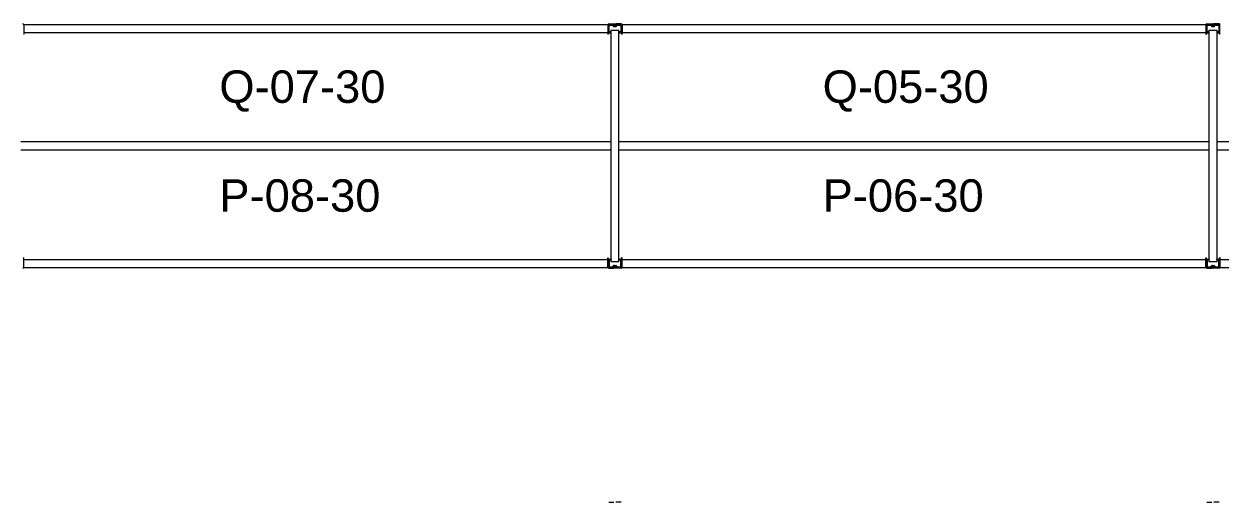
# Model space of a CAD drawing. Header units: inches. Extents: x 2743 to 10591, y -1604 to 5792.
# Drawn here: x 4159.2 to 4454.5, y 1023.8 to 1141.8 of the extents above; entities that cross this region are included whole.
import ezdxf

# ---------------------------------------------------------------- set-up
doc = ezdxf.new("R2010")
doc.units = ezdxf.units.IN
doc.header["$LTSCALE"] = 0.1875
doc.header["$MEASUREMENT"] = 0
for name, color, linetype, lineweight in [('22 Dimension', 7, 'Continuous', 5), ('32 Echelle', 160, 'Continuous', 15), ('33 Poutre', 30, 'Continuous', 15)]:
    doc.layers.add(name, color=color, linetype=linetype, lineweight=lineweight)
doc.styles.add('arial', font='')
doc.styles.get('arial').set_extended_font_data('Arial')

msp = doc.modelspace()

# ---------------------------------------------------------------- hatches: boundary and pattern name
at = {"layer": '32 Echelle'}
for points in [[(4304.08382, 1139.49574), (4304.08382, 1139.68324), (4303.89632, 1139.68324)], [(4304.08382, 1139.49574), (4304.08382, 1139.68324), (4303.89632, 1139.68324)], [(4306.08382, 1139.49574), (4306.08382, 1139.68324), (4306.27132, 1139.68324)], [(4306.08382, 1139.49574), (4306.08382, 1139.68324), (4306.27132, 1139.68324)], [(4451.70882, 1139.49574), (4451.70882, 1139.68324), (4451.52132, 1139.68324)], [(4451.70882, 1139.49574), (4451.70882, 1139.68324), (4451.52132, 1139.68324)], [(4453.70882, 1139.49574), (4453.70882, 1139.68324), (4453.89632, 1139.68324)], [(4453.70882, 1139.49574), (4453.70882, 1139.68324), (4453.89632, 1139.68324)], [(4304.08382, 1083.87074), (4304.08382, 1083.68324), (4303.89632, 1083.68324)], [(4304.08382, 1083.87074), (4304.08382, 1083.68324), (4303.89632, 1083.68324)], [(4306.08382, 1083.87074), (4306.08382, 1083.68324), (4306.27132, 1083.68324)], [(4306.08382, 1083.87074), (4306.08382, 1083.68324), (4306.27132, 1083.68324)], [(4451.70882, 1083.87074), (4451.70882, 1083.68324), (4451.52132, 1083.68324)], [(4451.70882, 1083.87074), (4451.70882, 1083.68324), (4451.52132, 1083.68324)], [(4453.70882, 1083.87074), (4453.70882, 1083.68324), (4453.89632, 1083.68324)], [(4453.70882, 1083.87074), (4453.70882, 1083.68324), (4453.89632, 1083.68324)]]:
    msp.add_hatch(color=256, dxfattribs=at).paths.add_polyline_path(points)

# ---------------------------------------------------------------- linework, layer by layer
at = {"layer": '22 Dimension'}
for p, q in [((4304.08382, 1112.68324), (4158.45882, 1112.68324)), ((4304.08382, 1110.68324), (4158.45882, 1110.68324)), ((4451.70882, 1112.68324), (4306.08382, 1112.68324)), ((4451.70882, 1110.68324), (4306.08382, 1110.68324)), ((4599.33382, 1112.68324), (4453.70882, 1112.68324)), ((4599.33382, 1110.68324), (4453.70882, 1110.68324))]:
    msp.add_line(p, q, dxfattribs=at)
at = {"layer": '32 Echelle', "linetype": 'Continuous', "lineweight": 25}
for p, q in [((4303.45886, 1141.49949), (4303.45886, 1139.86699)), ((4303.45886, 1141.49949), (4303.45886, 1139.86699)), ((4303.54886, 1139.86699), (4303.54886, 1141.49949)), ((4303.54886, 1139.86699), (4303.54886, 1141.49949)), ((4304.57145, 1141.68324), (4303.64261, 1141.68324)), ((4304.57145, 1141.68324), (4303.64261, 1141.68324)), ((4303.64261, 1141.59324), (4304.57145, 1141.59324)), ((4303.64261, 1141.59324), (4304.57145, 1141.59324)), ((4304.05886, 1139.77324), (4303.64261, 1139.77324)), ((4304.05886, 1139.77324), (4303.64261, 1139.77324)), ((4303.64261, 1139.68324), (4304.05886, 1139.68324)), ((4303.64261, 1139.68324), (4304.05886, 1139.68324)), ((4304.05886, 1139.68324), (4304.05886, 1139.77324)), ((4304.05886, 1139.68324), (4304.05886, 1139.77324)), ((4304.6611, 1141.5269), (4304.70501, 1141.38326)), ((4304.6611, 1141.5269), (4304.70501, 1141.38326)), ((4304.79108, 1141.40958), (4304.74717, 1141.55321)), ((4304.79108, 1141.40958), (4304.74717, 1141.55321)), ((4305.2869, 1141.34324), (4304.88073, 1141.34324)), ((4305.2869, 1141.34324), (4304.88073, 1141.34324)), ((4304.88073, 1141.25324), (4305.2869, 1141.25324)), ((4304.88073, 1141.25324), (4305.2869, 1141.25324)), ((4305.42047, 1141.55321), (4305.37655, 1141.40958)), ((4305.42047, 1141.55321), (4305.37655, 1141.40958)), ((4305.46262, 1141.38326), (4305.50653, 1141.5269)), ((4305.46262, 1141.38326), (4305.50653, 1141.5269)), ((4306.52502, 1141.68324), (4305.59619, 1141.68324)), ((4306.52502, 1141.68324), (4305.59619, 1141.68324)), ((4305.59619, 1141.59324), (4306.52502, 1141.59324)), ((4305.59619, 1141.59324), (4306.52502, 1141.59324)), ((4306.52502, 1139.77324), (4306.10877, 1139.77324)), ((4306.10877, 1139.77324), (4306.10877, 1139.68324)), ((4306.52502, 1139.77324), (4306.10877, 1139.77324)), ((4306.10877, 1139.77324), (4306.10877, 1139.68324)), ((4306.10877, 1139.68324), (4306.52502, 1139.68324)), ((4306.10877, 1139.68324), (4306.52502, 1139.68324)), ((4306.61877, 1141.49949), (4306.61877, 1139.86699)), ((4306.61877, 1141.49949), (4306.61877, 1139.86699)), ((4306.70877, 1139.86699), (4306.70877, 1141.49949)), ((4306.70877, 1139.86699), (4306.70877, 1141.49949)), ((4451.08386, 1141.49949), (4451.08386, 1139.86699)), ((4451.08386, 1141.49949), (4451.08386, 1139.86699)), ((4451.17386, 1139.86699), (4451.17386, 1141.49949)), ((4451.17386, 1139.86699), (4451.17386, 1141.49949)), ((4452.19645, 1141.68324), (4451.26761, 1141.68324)), ((4452.19645, 1141.68324), (4451.26761, 1141.68324)), ((4451.26761, 1141.59324), (4452.19645, 1141.59324)), ((4451.26761, 1141.59324), (4452.19645, 1141.59324)), ((4451.68386, 1139.77324), (4451.26761, 1139.77324)), ((4451.68386, 1139.77324), (4451.26761, 1139.77324)), ((4451.26761, 1139.68324), (4451.68386, 1139.68324)), ((4451.26761, 1139.68324), (4451.68386, 1139.68324)), ((4451.68386, 1139.68324), (4451.68386, 1139.77324)), ((4451.68386, 1139.68324), (4451.68386, 1139.77324)), ((4452.2861, 1141.5269), (4452.33001, 1141.38326)), ((4452.2861, 1141.5269), (4452.33001, 1141.38326)), ((4452.41608, 1141.40958), (4452.37217, 1141.55321)), ((4452.41608, 1141.40958), (4452.37217, 1141.55321)), ((4452.9119, 1141.34324), (4452.50573, 1141.34324)), ((4452.9119, 1141.34324), (4452.50573, 1141.34324)), ((4452.50573, 1141.25324), (4452.9119, 1141.25324)), ((4452.50573, 1141.25324), (4452.9119, 1141.25324)), ((4453.04547, 1141.55321), (4453.00155, 1141.40958)), ((4453.04547, 1141.55321), (4453.00155, 1141.40958)), ((4453.08762, 1141.38326), (4453.13153, 1141.5269)), ((4453.08762, 1141.38326), (4453.13153, 1141.5269)), ((4454.15002, 1141.68324), (4453.22119, 1141.68324)), ((4454.15002, 1141.68324), (4453.22119, 1141.68324)), ((4453.22119, 1141.59324), (4454.15002, 1141.59324)), ((4453.22119, 1141.59324), (4454.15002, 1141.59324)), ((4454.15002, 1139.77324), (4453.73377, 1139.77324)), ((4453.73377, 1139.77324), (4453.73377, 1139.68324)), ((4454.15002, 1139.77324), (4453.73377, 1139.77324)), ((4453.73377, 1139.77324), (4453.73377, 1139.68324)), ((4453.73377, 1139.68324), (4454.15002, 1139.68324)), ((4453.73377, 1139.68324), (4454.15002, 1139.68324)), ((4454.24377, 1141.49949), (4454.24377, 1139.86699)), ((4454.24377, 1141.49949), (4454.24377, 1139.86699)), ((4454.33377, 1139.86699), (4454.33377, 1141.49949)), ((4454.33377, 1139.86699), (4454.33377, 1141.49949)), ((4303.64261, 1083.68324), (4304.05886, 1083.68324)), ((4303.64261, 1083.68324), (4304.05886, 1083.68324)), ((4304.05886, 1083.59324), (4303.64261, 1083.59324)), ((4304.05886, 1083.59324), (4303.64261, 1083.59324)), ((4304.05886, 1083.68324), (4304.05886, 1083.59324)), ((4304.05886, 1083.68324), (4304.05886, 1083.59324)), ((4306.10877, 1083.68324), (4306.52502, 1083.68324)), ((4306.10877, 1083.59324), (4306.10877, 1083.68324)), ((4306.10877, 1083.68324), (4306.52502, 1083.68324)), ((4306.10877, 1083.59324), (4306.10877, 1083.68324)), ((4306.52502, 1083.59324), (4306.10877, 1083.59324)), ((4306.52502, 1083.59324), (4306.10877, 1083.59324)), ((4451.26761, 1083.68324), (4451.68386, 1083.68324)), ((4451.26761, 1083.68324), (4451.68386, 1083.68324)), ((4451.68386, 1083.59324), (4451.26761, 1083.59324)), ((4451.68386, 1083.59324), (4451.26761, 1083.59324)), ((4451.68386, 1083.68324), (4451.68386, 1083.59324)), ((4451.68386, 1083.68324), (4451.68386, 1083.59324)), ((4453.73377, 1083.68324), (4454.15002, 1083.68324)), ((4453.73377, 1083.59324), (4453.73377, 1083.68324)), ((4453.73377, 1083.68324), (4454.15002, 1083.68324)), ((4453.73377, 1083.59324), (4453.73377, 1083.68324)), ((4454.15002, 1083.59324), (4453.73377, 1083.59324)), ((4454.15002, 1083.59324), (4453.73377, 1083.59324)), ((4303.45886, 1081.86699), (4303.45886, 1083.49949)), ((4303.45886, 1081.86699), (4303.45886, 1083.49949)), ((4303.54886, 1083.49949), (4303.54886, 1081.86699)), ((4303.54886, 1083.49949), (4303.54886, 1081.86699)), ((4303.64261, 1081.77324), (4304.57145, 1081.77324)), ((4303.64261, 1081.77324), (4304.57145, 1081.77324)), ((4304.57145, 1081.68324), (4303.64261, 1081.68324)), ((4304.57145, 1081.68324), (4303.64261, 1081.68324)), ((4304.6611, 1081.83958), (4304.70501, 1081.98321)), ((4304.6611, 1081.83958), (4304.70501, 1081.98321)), ((4304.79108, 1081.9569), (4304.74717, 1081.81326)), ((4304.79108, 1081.9569), (4304.74717, 1081.81326)), ((4304.88073, 1082.11324), (4305.2869, 1082.11324)), ((4304.88073, 1082.11324), (4305.2869, 1082.11324)), ((4305.2869, 1082.02324), (4304.88073, 1082.02324)), ((4305.2869, 1082.02324), (4304.88073, 1082.02324)), ((4305.42047, 1081.81326), (4305.37655, 1081.9569)), ((4305.42047, 1081.81326), (4305.37655, 1081.9569)), ((4305.46262, 1081.98321), (4305.50653, 1081.83958)), ((4305.46262, 1081.98321), (4305.50653, 1081.83958)), ((4305.59619, 1081.77324), (4306.52502, 1081.77324)), ((4305.59619, 1081.77324), (4306.52502, 1081.77324)), ((4306.52502, 1081.68324), (4305.59619, 1081.68324)), ((4306.52502, 1081.68324), (4305.59619, 1081.68324)), ((4306.61877, 1081.86699), (4306.61877, 1083.49949)), ((4306.61877, 1081.86699), (4306.61877, 1083.49949)), ((4306.70877, 1083.49949), (4306.70877, 1081.86699)), ((4306.70877, 1083.49949), (4306.70877, 1081.86699)), ((4451.08386, 1081.86699), (4451.08386, 1083.49949)), ((4451.08386, 1081.86699), (4451.08386, 1083.49949)), ((4451.17386, 1083.49949), (4451.17386, 1081.86699)), ((4451.17386, 1083.49949), (4451.17386, 1081.86699)), ((4451.26761, 1081.77324), (4452.19645, 1081.77324)), ((4451.26761, 1081.77324), (4452.19645, 1081.77324)), ((4452.19645, 1081.68324), (4451.26761, 1081.68324)), ((4452.19645, 1081.68324), (4451.26761, 1081.68324)), ((4452.2861, 1081.83958), (4452.33001, 1081.98321)), ((4452.2861, 1081.83958), (4452.33001, 1081.98321)), ((4452.41608, 1081.9569), (4452.37217, 1081.81326)), ((4452.41608, 1081.9569), (4452.37217, 1081.81326)), ((4452.50573, 1082.11324), (4452.9119, 1082.11324)), ((4452.50573, 1082.11324), (4452.9119, 1082.11324)), ((4452.9119, 1082.02324), (4452.50573, 1082.02324)), ((4452.9119, 1082.02324), (4452.50573, 1082.02324)), ((4453.04547, 1081.81326), (4453.00155, 1081.9569)), ((4453.04547, 1081.81326), (4453.00155, 1081.9569)), ((4453.08762, 1081.98321), (4453.13153, 1081.83958)), ((4453.08762, 1081.98321), (4453.13153, 1081.83958)), ((4453.22119, 1081.77324), (4454.15002, 1081.77324)), ((4453.22119, 1081.77324), (4454.15002, 1081.77324)), ((4454.15002, 1081.68324), (4453.22119, 1081.68324)), ((4454.15002, 1081.68324), (4453.22119, 1081.68324)), ((4454.24377, 1081.86699), (4454.24377, 1083.49949)), ((4454.24377, 1081.86699), (4454.24377, 1083.49949)), ((4454.33377, 1083.49949), (4454.33377, 1081.86699)), ((4454.33377, 1083.49949), (4454.33377, 1081.86699))]:
    msp.add_line(p, q, dxfattribs=at)
at = {"layer": '32 Echelle'}
for p, q in [((4304.08382, 1139.68324), (4303.89632, 1139.68324)), ((4304.08382, 1139.49574), (4303.89632, 1139.68324)), ((4304.08382, 1139.68324), (4303.89632, 1139.68324)), ((4304.08382, 1139.49574), (4303.89632, 1139.68324)), ((4306.08382, 1140.18324), (4304.08382, 1140.18324)), ((4304.08382, 1140.18324), (4304.08382, 1083.18324)), ((4306.08382, 1140.18324), (4304.08382, 1140.18324)), ((4304.08382, 1140.18324), (4304.08382, 1083.18324)), ((4304.08382, 1139.49574), (4304.08382, 1139.68324)), ((4304.08382, 1139.49574), (4304.08382, 1139.68324)), ((4306.08382, 1083.18324), (4306.08382, 1140.18324)), ((4306.08382, 1083.18324), (4306.08382, 1140.18324)), ((4306.08382, 1139.68324), (4306.27132, 1139.68324)), ((4306.08382, 1139.49574), (4306.08382, 1139.68324)), ((4306.08382, 1139.49574), (4306.27132, 1139.68324)), ((4306.08382, 1139.68324), (4306.27132, 1139.68324)), ((4306.08382, 1139.49574), (4306.08382, 1139.68324)), ((4306.08382, 1139.49574), (4306.27132, 1139.68324)), ((4451.70882, 1139.68324), (4451.52132, 1139.68324)), ((4451.70882, 1139.49574), (4451.52132, 1139.68324)), ((4451.70882, 1139.68324), (4451.52132, 1139.68324)), ((4451.70882, 1139.49574), (4451.52132, 1139.68324)), ((4453.70882, 1140.18324), (4451.70882, 1140.18324)), ((4451.70882, 1140.18324), (4451.70882, 1083.18324)), ((4453.70882, 1140.18324), (4451.70882, 1140.18324)), ((4451.70882, 1140.18324), (4451.70882, 1083.18324)), ((4451.70882, 1139.49574), (4451.70882, 1139.68324)), ((4451.70882, 1139.49574), (4451.70882, 1139.68324)), ((4453.70882, 1083.18324), (4453.70882, 1140.18324)), ((4453.70882, 1083.18324), (4453.70882, 1140.18324)), ((4453.70882, 1139.68324), (4453.89632, 1139.68324)), ((4453.70882, 1139.49574), (4453.70882, 1139.68324)), ((4453.70882, 1139.49574), (4453.89632, 1139.68324)), ((4453.70882, 1139.68324), (4453.89632, 1139.68324)), ((4453.70882, 1139.49574), (4453.70882, 1139.68324)), ((4453.70882, 1139.49574), (4453.89632, 1139.68324)), ((4304.08382, 1083.87074), (4303.89632, 1083.68324)), ((4304.08382, 1083.87074), (4303.89632, 1083.68324)), ((4304.08382, 1083.68324), (4303.89632, 1083.68324)), ((4304.08382, 1083.68324), (4303.89632, 1083.68324)), ((4304.08382, 1083.87074), (4304.08382, 1083.68324)), ((4304.08382, 1083.87074), (4304.08382, 1083.68324)), ((4306.08382, 1083.87074), (4306.08382, 1083.68324)), ((4306.08382, 1083.87074), (4306.27132, 1083.68324)), ((4306.08382, 1083.87074), (4306.08382, 1083.68324)), ((4306.08382, 1083.87074), (4306.27132, 1083.68324)), ((4306.08382, 1083.68324), (4306.27132, 1083.68324)), ((4306.08382, 1083.68324), (4306.27132, 1083.68324)), ((4451.70882, 1083.87074), (4451.52132, 1083.68324)), ((4451.70882, 1083.87074), (4451.52132, 1083.68324)), ((4451.70882, 1083.68324), (4451.52132, 1083.68324)), ((4451.70882, 1083.68324), (4451.52132, 1083.68324)), ((4451.70882, 1083.87074), (4451.70882, 1083.68324)), ((4451.70882, 1083.87074), (4451.70882, 1083.68324)), ((4453.70882, 1083.87074), (4453.70882, 1083.68324)), ((4453.70882, 1083.87074), (4453.89632, 1083.68324)), ((4453.70882, 1083.87074), (4453.70882, 1083.68324)), ((4453.70882, 1083.87074), (4453.89632, 1083.68324)), ((4453.70882, 1083.68324), (4453.89632, 1083.68324)), ((4453.70882, 1083.68324), (4453.89632, 1083.68324)), ((4304.08382, 1083.18324), (4306.08382, 1083.18324)), ((4304.08382, 1083.18324), (4306.08382, 1083.18324)), ((4451.70882, 1083.18324), (4453.70882, 1083.18324)), ((4451.70882, 1083.18324), (4453.70882, 1083.18324))]:
    msp.add_line(p, q, dxfattribs=at)
at = {"layer": '32 Echelle', "linetype": 'Continuous', "lineweight": 25}
for centre, radius, start, end in [((4303.64261, 1141.49949), 0.18375, 90, 180), ((4303.64261, 1141.49949), 0.18375, 90, 180), ((4303.64261, 1139.86699), 0.18375, 180, 270), ((4303.64261, 1139.86699), 0.18375, 180, 270), ((4303.64261, 1141.49949), 0.09375, 90, 180), ((4303.64261, 1141.49949), 0.09375, 90, 180), ((4303.64261, 1139.86699), 0.09375, 180, 270), ((4303.64261, 1139.86699), 0.09375, 180, 270), ((4304.57145, 1141.49949), 0.18375, 17, 90), ((4304.57145, 1141.49949), 0.18375, 17, 90), ((4304.57145, 1141.49949), 0.09375, 17, 90), ((4304.57145, 1141.49949), 0.09375, 17, 90), ((4304.88073, 1141.43699), 0.18375, 197, 270), ((4304.88073, 1141.43699), 0.18375, 197, 270), ((4304.88073, 1141.43699), 0.09375, 197, 270), ((4304.88073, 1141.43699), 0.09375, 197, 270), ((4305.2869, 1141.43699), 0.09375, 270, 343), ((4305.2869, 1141.43699), 0.09375, 270, 343), ((4305.2869, 1141.43699), 0.18375, 270, 343), ((4305.2869, 1141.43699), 0.18375, 270, 343), ((4305.59619, 1141.49949), 0.18375, 90, 163), ((4305.59619, 1141.49949), 0.18375, 90, 163), ((4305.59619, 1141.49949), 0.09375, 90, 163), ((4305.59619, 1141.49949), 0.09375, 90, 163), ((4306.52502, 1141.49949), 0.18375, 0, 90), ((4306.52502, 1141.49949), 0.18375, 0, 90), ((4306.52502, 1141.49949), 0.09375, 0, 90), ((4306.52502, 1141.49949), 0.09375, 0, 90), ((4306.52502, 1139.86699), 0.09375, 270, 0), ((4306.52502, 1139.86699), 0.18375, 270, 0), ((4306.52502, 1139.86699), 0.09375, 270, 0), ((4306.52502, 1139.86699), 0.18375, 270, 0), ((4451.26761, 1141.49949), 0.18375, 90, 180), ((4451.26761, 1141.49949), 0.18375, 90, 180), ((4451.26761, 1139.86699), 0.18375, 180, 270), ((4451.26761, 1139.86699), 0.18375, 180, 270), ((4451.26761, 1141.49949), 0.09375, 90, 180), ((4451.26761, 1141.49949), 0.09375, 90, 180), ((4451.26761, 1139.86699), 0.09375, 180, 270), ((4451.26761, 1139.86699), 0.09375, 180, 270), ((4452.19645, 1141.49949), 0.18375, 17, 90), ((4452.19645, 1141.49949), 0.18375, 17, 90), ((4452.19645, 1141.49949), 0.09375, 17, 90), ((4452.19645, 1141.49949), 0.09375, 17, 90), ((4452.50573, 1141.43699), 0.18375, 197, 270), ((4452.50573, 1141.43699), 0.18375, 197, 270), ((4452.50573, 1141.43699), 0.09375, 197, 270), ((4452.50573, 1141.43699), 0.09375, 197, 270), ((4452.9119, 1141.43699), 0.09375, 270, 343), ((4452.9119, 1141.43699), 0.09375, 270, 343), ((4452.9119, 1141.43699), 0.18375, 270, 343), ((4452.9119, 1141.43699), 0.18375, 270, 343), ((4453.22119, 1141.49949), 0.18375, 90, 163), ((4453.22119, 1141.49949), 0.18375, 90, 163), ((4453.22119, 1141.49949), 0.09375, 90, 163), ((4453.22119, 1141.49949), 0.09375, 90, 163), ((4454.15002, 1141.49949), 0.18375, 0, 90), ((4454.15002, 1141.49949), 0.18375, 0, 90), ((4454.15002, 1141.49949), 0.09375, 0, 90), ((4454.15002, 1141.49949), 0.09375, 0, 90), ((4454.15002, 1139.86699), 0.09375, 270, 0), ((4454.15002, 1139.86699), 0.18375, 270, 0), ((4454.15002, 1139.86699), 0.09375, 270, 0), ((4454.15002, 1139.86699), 0.18375, 270, 0), ((4303.64261, 1083.49949), 0.18375, 90, 180), ((4303.64261, 1083.49949), 0.18375, 90, 180), ((4303.64261, 1083.49949), 0.09375, 90, 180), ((4303.64261, 1083.49949), 0.09375, 90, 180), ((4306.52502, 1083.49949), 0.18375, 0, 90), ((4306.52502, 1083.49949), 0.18375, 0, 90), ((4306.52502, 1083.49949), 0.09375, 0, 90), ((4306.52502, 1083.49949), 0.09375, 0, 90), ((4451.26761, 1083.49949), 0.18375, 90, 180), ((4451.26761, 1083.49949), 0.18375, 90, 180), ((4451.26761, 1083.49949), 0.09375, 90, 180), ((4451.26761, 1083.49949), 0.09375, 90, 180), ((4454.15002, 1083.49949), 0.18375, 0, 90), ((4454.15002, 1083.49949), 0.18375, 0, 90), ((4454.15002, 1083.49949), 0.09375, 0, 90), ((4454.15002, 1083.49949), 0.09375, 0, 90), ((4303.64261, 1081.86699), 0.18375, 180, 270), ((4303.64261, 1081.86699), 0.18375, 180, 270), ((4303.64261, 1081.86699), 0.09375, 180, 270), ((4303.64261, 1081.86699), 0.09375, 180, 270), ((4304.57145, 1081.86699), 0.09375, 270, 343), ((4304.57145, 1081.86699), 0.09375, 270, 343), ((4304.57145, 1081.86699), 0.18375, 270, 343), ((4304.57145, 1081.86699), 0.18375, 270, 343), ((4304.88073, 1081.92949), 0.18375, 90, 163), ((4304.88073, 1081.92949), 0.18375, 90, 163), ((4304.88073, 1081.92949), 0.09375, 90, 163), ((4304.88073, 1081.92949), 0.09375, 90, 163), ((4305.2869, 1081.92949), 0.18375, 17, 90), ((4305.2869, 1081.92949), 0.18375, 17, 90), ((4305.2869, 1081.92949), 0.09375, 17, 90), ((4305.2869, 1081.92949), 0.09375, 17, 90), ((4305.59619, 1081.86699), 0.18375, 197, 270), ((4305.59619, 1081.86699), 0.18375, 197, 270), ((4305.59619, 1081.86699), 0.09375, 197, 270), ((4305.59619, 1081.86699), 0.09375, 197, 270), ((4306.52502, 1081.86699), 0.09375, 270, 0), ((4306.52502, 1081.86699), 0.18375, 270, 0), ((4306.52502, 1081.86699), 0.09375, 270, 0), ((4306.52502, 1081.86699), 0.18375, 270, 0), ((4451.26761, 1081.86699), 0.18375, 180, 270), ((4451.26761, 1081.86699), 0.18375, 180, 270), ((4451.26761, 1081.86699), 0.09375, 180, 270), ((4451.26761, 1081.86699), 0.09375, 180, 270), ((4452.19645, 1081.86699), 0.09375, 270, 343), ((4452.19645, 1081.86699), 0.09375, 270, 343), ((4452.19645, 1081.86699), 0.18375, 270, 343), ((4452.19645, 1081.86699), 0.18375, 270, 343), ((4452.50573, 1081.92949), 0.18375, 90, 163), ((4452.50573, 1081.92949), 0.18375, 90, 163), ((4452.50573, 1081.92949), 0.09375, 90, 163), ((4452.50573, 1081.92949), 0.09375, 90, 163), ((4452.9119, 1081.92949), 0.18375, 17, 90), ((4452.9119, 1081.92949), 0.18375, 17, 90), ((4452.9119, 1081.92949), 0.09375, 17, 90), ((4452.9119, 1081.92949), 0.09375, 17, 90), ((4453.22119, 1081.86699), 0.18375, 197, 270), ((4453.22119, 1081.86699), 0.18375, 197, 270), ((4453.22119, 1081.86699), 0.09375, 197, 270), ((4453.22119, 1081.86699), 0.09375, 197, 270), ((4454.15002, 1081.86699), 0.09375, 270, 0), ((4454.15002, 1081.86699), 0.18375, 270, 0), ((4454.15002, 1081.86699), 0.09375, 270, 0), ((4454.15002, 1081.86699), 0.18375, 270, 0)]:
    msp.add_arc(centre, radius, start, end, dxfattribs=at)
at = {"layer": '33 Poutre'}
for p, q in [((4159.20882, 1141.68324), (4303.33382, 1141.68324)), ((4159.20882, 1141.68324), (4159.20882, 1139.68324)), ((4159.20882, 1141.55824), (4159.20882, 1139.30224)), ((4159.20882, 1139.68324), (4303.33382, 1139.68324)), ((4303.33382, 1141.68324), (4303.33382, 1139.68324)), ((4303.33382, 1141.55824), (4303.33382, 1139.30224)), ((4303.45282, 1141.55824), (4303.45282, 1139.30224)), ((4303.57782, 1141.80224), (4304.83982, 1141.80224)), ((4304.83982, 1141.68324), (4303.57782, 1141.68324)), ((4304.96482, 1141.34324), (4304.96482, 1141.55824)), ((4304.96482, 1141.34324), (4305.08382, 1141.34324)), ((4305.08382, 1141.34324), (4305.08382, 1141.55824)), ((4305.08382, 1141.34324), (4305.08382, 1141.55824)), ((4305.20282, 1141.34324), (4305.08382, 1141.34324)), ((4305.20282, 1141.34324), (4305.20282, 1141.55824)), ((4306.58982, 1141.80224), (4305.32782, 1141.80224)), ((4305.32782, 1141.68324), (4306.58982, 1141.68324)), ((4306.71482, 1141.55824), (4306.71482, 1139.30224)), ((4306.83382, 1141.68324), (4450.95882, 1141.68324)), ((4306.83382, 1141.68324), (4306.83382, 1139.68324)), ((4306.83382, 1141.55824), (4306.83382, 1139.30224)), ((4306.83382, 1139.68324), (4450.95882, 1139.68324)), ((4450.95882, 1141.68324), (4450.95882, 1139.68324)), ((4450.95882, 1141.55824), (4450.95882, 1139.30224)), ((4451.07782, 1141.55824), (4451.07782, 1139.30224)), ((4451.20282, 1141.80224), (4452.46482, 1141.80224)), ((4452.46482, 1141.68324), (4451.20282, 1141.68324)), ((4452.58982, 1141.34324), (4452.58982, 1141.55824)), ((4452.58982, 1141.34324), (4452.70882, 1141.34324)), ((4452.70882, 1141.34324), (4452.70882, 1141.55824)), ((4452.70882, 1141.34324), (4452.70882, 1141.55824)), ((4452.82782, 1141.34324), (4452.70882, 1141.34324)), ((4452.82782, 1141.34324), (4452.82782, 1141.55824)), ((4454.21482, 1141.80224), (4452.95282, 1141.80224)), ((4452.95282, 1141.68324), (4454.21482, 1141.68324)), ((4454.33982, 1141.55824), (4454.33982, 1139.30224)), ((4159.20882, 1139.30224), (4159.08982, 1139.30224)), ((4303.33382, 1139.30224), (4303.45282, 1139.30224)), ((4306.83382, 1139.30224), (4306.71482, 1139.30224)), ((4450.95882, 1139.30224), (4451.07782, 1139.30224)), ((4454.45882, 1139.30224), (4454.33982, 1139.30224)), ((4159.20882, 1084.06424), (4159.08982, 1084.06424)), ((4159.20882, 1081.80824), (4159.20882, 1084.06424)), ((4159.20882, 1083.68324), (4303.33382, 1083.68324)), ((4159.20882, 1081.68324), (4159.20882, 1083.68324)), ((4303.33382, 1081.80824), (4303.33382, 1084.06424)), ((4303.33382, 1084.06424), (4303.45282, 1084.06424)), ((4303.33382, 1081.68324), (4303.33382, 1083.68324)), ((4303.45282, 1081.80824), (4303.45282, 1084.06424)), ((4306.83382, 1084.06424), (4306.71482, 1084.06424)), ((4306.71482, 1081.80824), (4306.71482, 1084.06424)), ((4306.83382, 1081.80824), (4306.83382, 1084.06424)), ((4306.83382, 1083.68324), (4450.95882, 1083.68324)), ((4306.83382, 1081.68324), (4306.83382, 1083.68324)), ((4450.95882, 1081.80824), (4450.95882, 1084.06424)), ((4450.95882, 1084.06424), (4451.07782, 1084.06424)), ((4450.95882, 1081.68324), (4450.95882, 1083.68324)), ((4451.07782, 1081.80824), (4451.07782, 1084.06424)), ((4454.45882, 1084.06424), (4454.33982, 1084.06424)), ((4454.33982, 1081.80824), (4454.33982, 1084.06424)), ((4454.45882, 1081.80824), (4454.45882, 1084.06424)), ((4454.45882, 1083.68324), (4598.58382, 1083.68324)), ((4454.45882, 1081.68324), (4454.45882, 1083.68324)), ((4159.20882, 1081.68324), (4303.33382, 1081.68324)), ((4304.83982, 1081.68324), (4303.57782, 1081.68324)), ((4303.57782, 1081.56424), (4304.83982, 1081.56424)), ((4304.96482, 1082.02324), (4304.96482, 1081.80824)), ((4304.96482, 1082.02324), (4305.08382, 1082.02324)), ((4305.08382, 1082.02324), (4305.08382, 1081.80824)), ((4305.08382, 1082.02324), (4305.08382, 1081.80824)), ((4305.20282, 1082.02324), (4305.08382, 1082.02324)), ((4305.20282, 1082.02324), (4305.20282, 1081.80824)), ((4305.32782, 1081.68324), (4306.58982, 1081.68324)), ((4306.58982, 1081.56424), (4305.32782, 1081.56424)), ((4306.83382, 1081.68324), (4450.95882, 1081.68324)), ((4452.46482, 1081.68324), (4451.20282, 1081.68324)), ((4451.20282, 1081.56424), (4452.46482, 1081.56424)), ((4452.58982, 1082.02324), (4452.58982, 1081.80824)), ((4452.58982, 1082.02324), (4452.70882, 1082.02324)), ((4452.70882, 1082.02324), (4452.70882, 1081.80824)), ((4452.70882, 1082.02324), (4452.70882, 1081.80824)), ((4452.82782, 1082.02324), (4452.70882, 1082.02324)), ((4452.82782, 1082.02324), (4452.82782, 1081.80824)), ((4452.95282, 1081.68324), (4454.21482, 1081.68324)), ((4454.21482, 1081.56424), (4452.95282, 1081.56424)), ((4454.45882, 1081.68324), (4598.58382, 1081.68324)), ((4303.57782, 1023.80224), (4304.83982, 1023.80224)), ((4306.58982, 1023.80224), (4305.32782, 1023.80224)), ((4451.20282, 1023.80224), (4452.46482, 1023.80224)), ((4454.21482, 1023.80224), (4452.95282, 1023.80224))]:
    msp.add_line(p, q, dxfattribs=at)
for centre, radius, start, end in [((4158.96482, 1141.55824), 0.244, 0, 90), ((4303.57782, 1141.55824), 0.244, 90, 180), ((4303.57782, 1141.55824), 0.125, 90, 180), ((4304.83982, 1141.55824), 0.244, 0, 90), ((4304.83982, 1141.55824), 0.125, 0, 90), ((4305.32782, 1141.55824), 0.244, 90, 180), ((4305.32782, 1141.55824), 0.125, 90, 180), ((4306.58982, 1141.55824), 0.244, 0, 90), ((4306.58982, 1141.55824), 0.125, 0, 90), ((4451.20282, 1141.55824), 0.244, 90, 180), ((4451.20282, 1141.55824), 0.125, 90, 180), ((4452.46482, 1141.55824), 0.244, 0, 90), ((4452.46482, 1141.55824), 0.125, 0, 90), ((4452.95282, 1141.55824), 0.244, 90, 180), ((4452.95282, 1141.55824), 0.125, 90, 180), ((4454.21482, 1141.55824), 0.244, 0, 90), ((4454.21482, 1141.55824), 0.125, 0, 90), ((4158.96482, 1081.80824), 0.244, 270, 0), ((4303.57782, 1081.80824), 0.244, 180, 270), ((4303.57782, 1081.80824), 0.125, 180, 270), ((4304.83982, 1081.80824), 0.125, 270, 0), ((4304.83982, 1081.80824), 0.244, 270, 0), ((4305.32782, 1081.80824), 0.244, 180, 270), ((4305.32782, 1081.80824), 0.125, 180, 270), ((4306.58982, 1081.80824), 0.244, 270, 0), ((4306.58982, 1081.80824), 0.125, 270, 0), ((4451.20282, 1081.80824), 0.244, 180, 270), ((4451.20282, 1081.80824), 0.125, 180, 270), ((4452.46482, 1081.80824), 0.125, 270, 0), ((4452.46482, 1081.80824), 0.244, 270, 0), ((4452.95282, 1081.80824), 0.244, 180, 270), ((4452.95282, 1081.80824), 0.125, 180, 270), ((4454.21482, 1081.80824), 0.244, 270, 0), ((4454.21482, 1081.80824), 0.125, 270, 0)]:
    msp.add_arc(centre, radius, start, end, dxfattribs=at)

# ---------------------------------------------------------------- texts
at = {"layer": '22 Dimension', "char_height": 8, "attachment_point": 1, "style": 'arial'}
for s, insert in [('{\\fArial Unicode MS|b0|i0|c0|p2;\\C8;Q-07-30}', (4207.44275, 1130.32504)), ('{\\fArial Unicode MS|b0|i0|c0|p2;\\C8;Q-05-30}', (4356.3537, 1130.32504)), ('{\\fArial Unicode MS|b0|i0|c0|p2;\\C8;P-08-30}', (4207.44275, 1103.4525)), ('{\\fArial Unicode MS|b0|i0|c0|p2;\\C8;P-06-30}', (4356.3537, 1103.4525))]:
    msp.add_mtext_dynamic_manual_height_columns(s, width=68.8901007, gutter_width=5, heights=[0], dxfattribs=dict(at, insert=insert))

doc.saveas('drawing.dxf')
